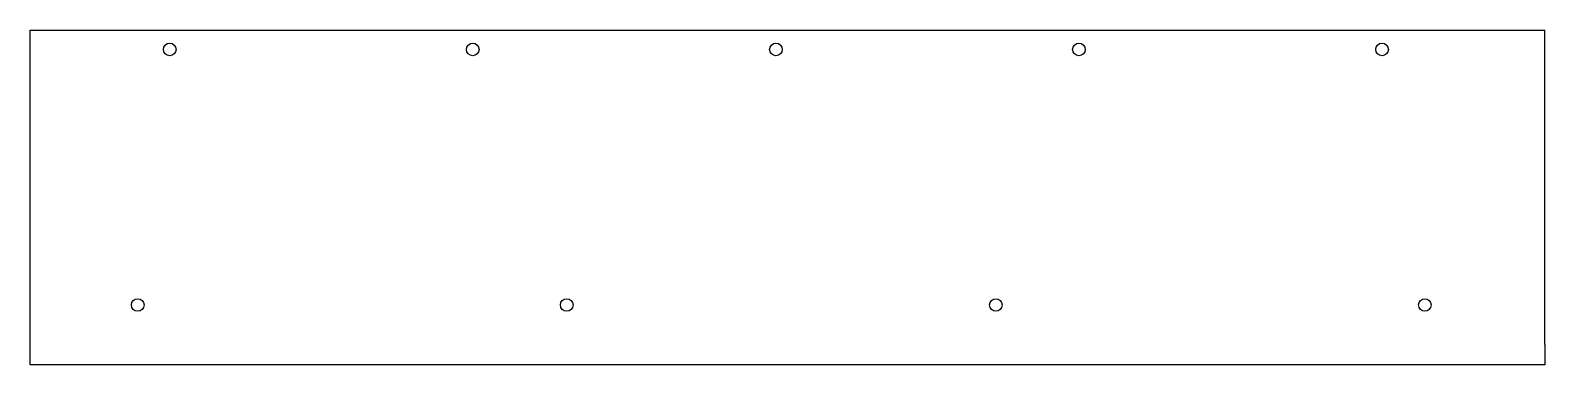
# Model space of a CAD drawing. Extents: x 0 to 30, y 0 to 6.6.
import ezdxf

# ---------------------------------------------------------------- set-up
doc = ezdxf.new("R2010")
doc.units = 0
doc.header["$LTSCALE"] = 1.21
doc.layers.get('0').update_dxf_attribs({"linetype": 'CONTINUOUS'})
doc.layers.add('DTM_AXES', color=7, linetype='CONTINUOUS')
doc.layers.add('DTM_SURFS', color=7, linetype='CONTINUOUS')

msp = doc.modelspace()

# ---------------------------------------------------------------- linework, layer by layer
at = {"color": 3, "linetype": 'CONTINUOUS'}
for p, q in [((0, 0.473), (0, 1.843)), ((29.98, 0.473), (29.98, 1.843)), ((0, 0), (0, 0.399)), ((29.98, 0.399), (29.98, 0)), ((29.98, 0), (0, 0))]:
    msp.add_line(p, q, dxfattribs=at)
at = {"layer": 'DTM_AXES', "color": 3, "linetype": 'CONTINUOUS'}
for p, q in [((0, 3.639), (0, 3.713)), ((29.98, 3.639), (29.98, 3.713)), ((0, 2.306), (0, 2.38)), ((29.98, 2.306), (29.98, 2.38)), ((0, 1.843), (0, 1.917)), ((29.98, 1.843), (29.98, 1.917)), ((0, 0.399), (0, 0.473)), ((29.98, 0.399), (29.98, 0.473))]:
    msp.add_line(p, q, dxfattribs=at)
for centre in [(2.76, 6.243), (8.76, 6.243), (14.76, 6.243), (20.76, 6.243), (26.76, 6.243), (2.127, 1.183), (10.62, 1.183), (19.114, 1.183), (27.607, 1.183)]:
    msp.add_circle(centre, 0.125, dxfattribs=at)
at = {"layer": 'DTM_SURFS', "color": 3, "linetype": 'CONTINUOUS'}
for p, q in [((0, 3.713), (0, 6.623)), ((0, 6.623), (29.98, 6.623)), ((29.98, 3.713), (29.98, 6.623)), ((0, 2.38), (0, 3.639)), ((29.98, 2.38), (29.98, 3.639)), ((0, 1.917), (0, 2.306)), ((29.98, 1.917), (29.98, 2.306))]:
    msp.add_line(p, q, dxfattribs=at)

doc.saveas('drawing.dxf')
